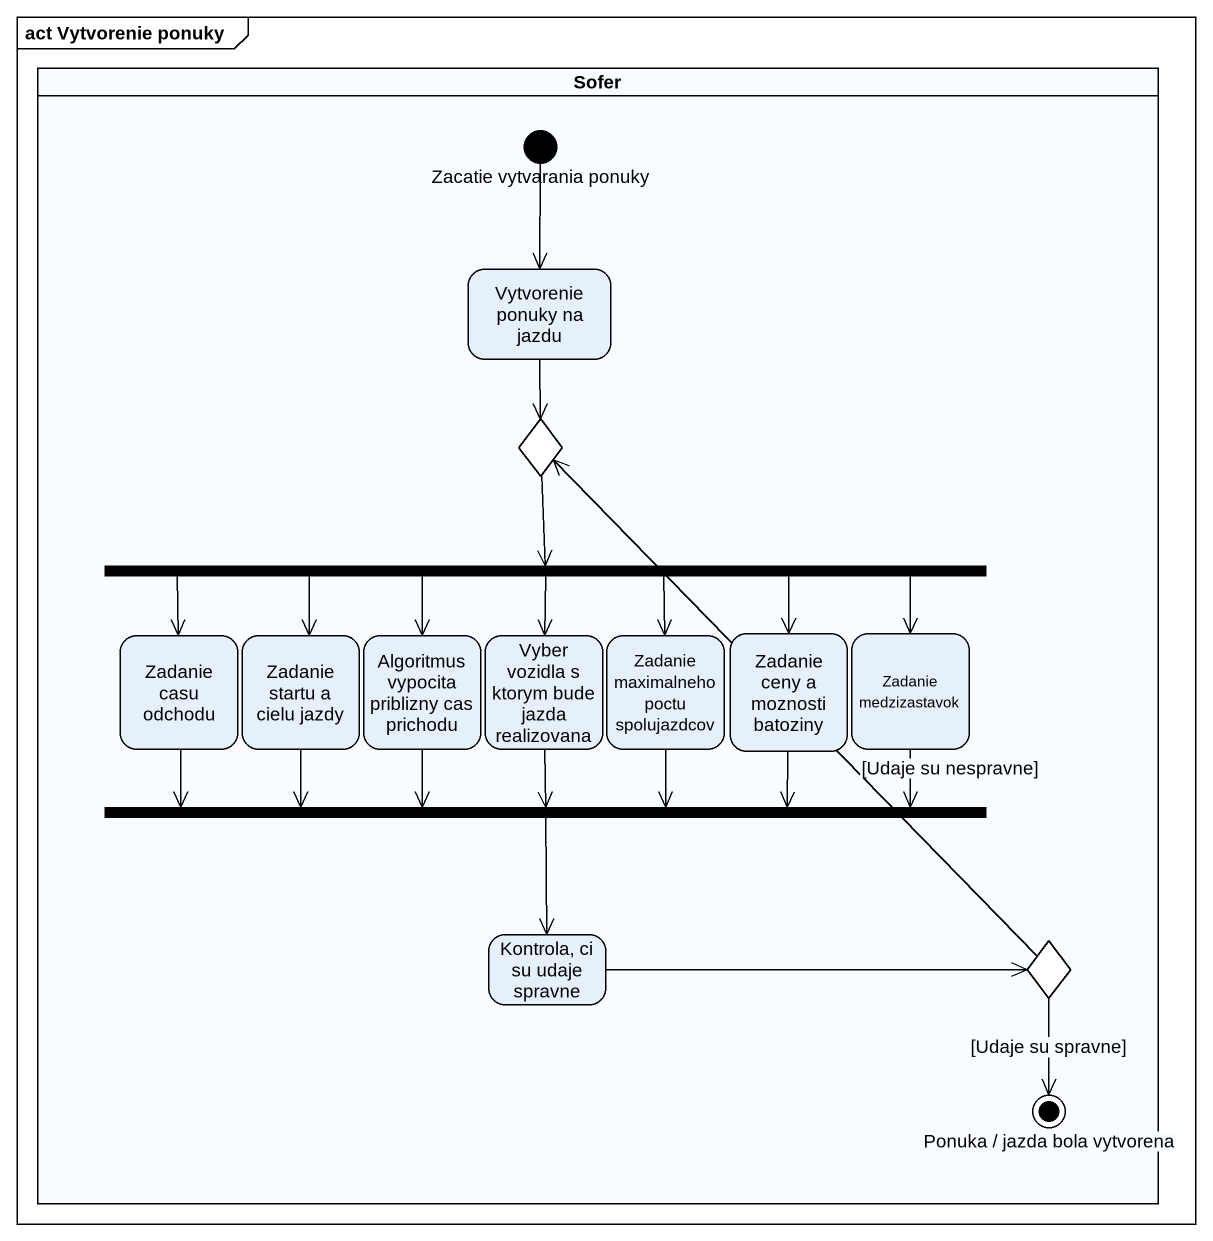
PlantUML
@startuml
mainframe act Vytvorenie ponuky
hide empty description
state Sofer <<partition>> {
  state "Zacatie vytvarania ponuky" as Zacatie_vytvarania_ponuky <<start>>
  state "Vytvorenie ponuky na jazdu" as Vytvorenie_ponuky_na_jazdu
  state choice1 <<choice>>
  state fork1 <<fork>>
  state "Zadanie casu odchodu" as Zadanie_casu_odchodu
  state "Zadanie startu a cielu jazdy" as Zadanie_startu_a_cielu_jazdy
  state "Algoritmus vypocita priblizny cas prichodu" as Algoritmus_vypocita
  state "Vyber vozidla s ktorym bude jazda realizovana" as Vyber_vozidla_s_ktorym_bude
  state "Zadanie maximalneho poctu spolujazdcov" as Zadanie_maximalneho_poctu
  state "Zadanie ceny a moznosti batoziny" as Zadanie_ceny_a_moznosti
  state "Zadanie medzizastavok" as Zadanie_medzizastavok
  state fork2 <<join>>
  state "Kontrola, ci su udaje spravne" as Kontrola_ci_su_udaje_spravne
  state choice2 <<choice>>
  state "Ponuka / jazda bola vytvorena" as Ponuka_jazda_bola_vytvorena <<end>>
}
Zacatie_vytvarania_ponuky --> Vytvorenie_ponuky_na_jazdu
Vytvorenie_ponuky_na_jazdu --> choice1
choice1 --> fork1
fork1 -left-> Zadanie_casu_odchodu
fork1 -left-> Zadanie_startu_a_cielu_jazdy
fork1 --> Algoritmus_vypocita
fork1 --> Vyber_vozidla_s_ktorym_bude
fork1 --> Zadanie_maximalneho_poctu
fork1 -right-> Zadanie_ceny_a_moznosti
fork1 -right-> Zadanie_medzizastavok
Zadanie_casu_odchodu -right-> fork2
Zadanie_startu_a_cielu_jazdy -right-> fork2
Algoritmus_vypocita --> fork2
Vyber_vozidla_s_ktorym_bude --> fork2
Zadanie_maximalneho_poctu --> fork2
Zadanie_ceny_a_moznosti -left-> fork2
Zadanie_medzizastavok -left-> fork2
fork2 --> Kontrola_ci_su_udaje_spravne
Kontrola_ci_su_udaje_spravne -right-> choice2
choice2 -up-> choice1 : [Udaje su nespravne]
choice2 --> Ponuka_jazda_bola_vytvorena : [Udaje su spravne]
@enduml
